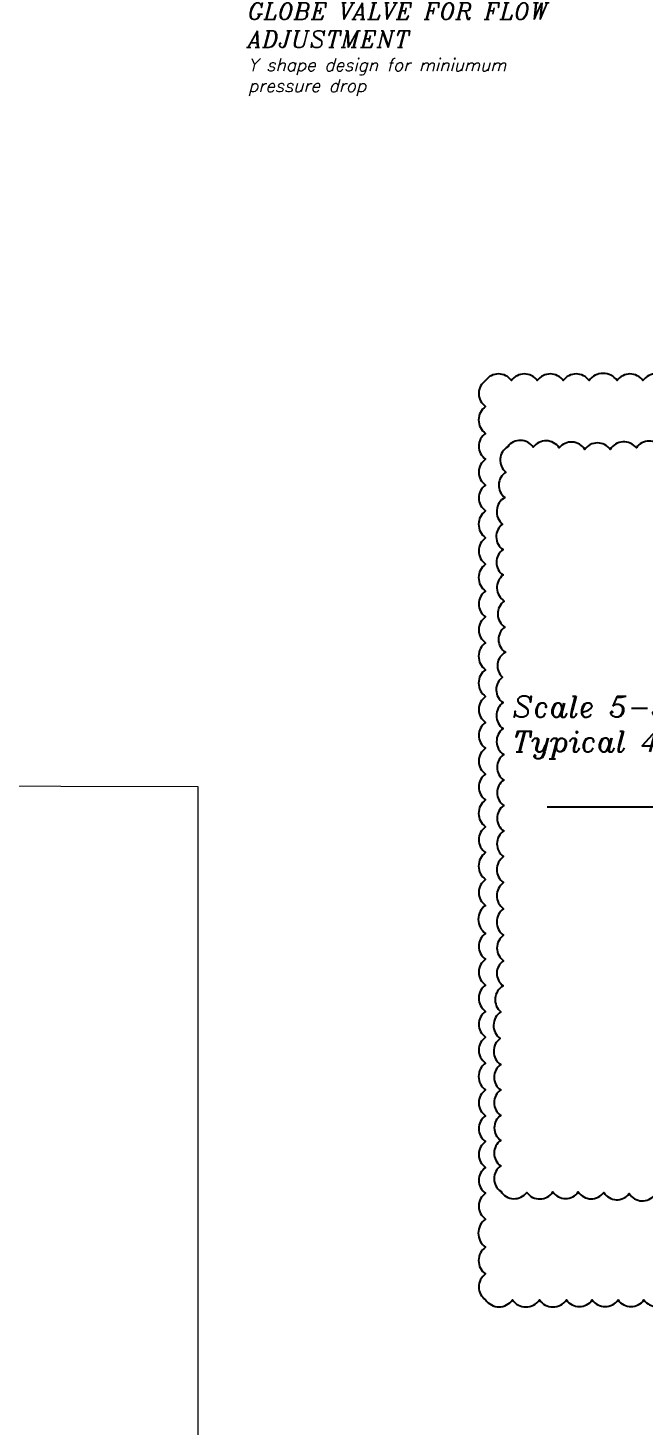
# Model space of a CAD drawing. Header units: millimetres. Extents: x 2838 to 4336, y 1534 to 2077.
# Drawn here: x 2982.9 to 3056.7, y 1683.5 to 1851.1 of the extents above; entities that cross this region are included whole.
import ezdxf

# ---------------------------------------------------------------- set-up
doc = ezdxf.new("R2010")
doc.units = ezdxf.units.MM
doc.header["$LTSCALE"] = 0.1
doc.layers.add('DESSIN', color=3, linetype='Continuous', lineweight=0)
doc.layers.add('TEXTE', color=2, linetype='Continuous')
doc.layers.add('WATER', color=3, linetype='Continuous')
doc.styles.add('ITALIC', font='italic.shx', dxfattribs={"height": 1.8})
doc.styles.get("Standard").update_dxf_attribs({"font": 'isocp.shx'})
doc.dimstyles.new('ISO-25', dxfattribs={"dimtxt": 2.5, "dimasz": 2.5, "dimexe": 1.25, "dimexo": 0.625, "dimtad": 1, "dimtxsty": 'Standard', "dimcen": 2.5, "dimadec": 0, "dimazin": 0, "dimtfac": 1, "dimtmove": 0, "dimatfit": 3, "dimfxl": 1, "dimarcsym": 0})

msp = doc.modelspace()

# ---------------------------------------------------------------- linework, layer by layer
at = {"layer": 'DESSIN'}
msp.add_lwpolyline([(2839.26, 1760.56), (3003.25, 1760.16), (3003.25, 1636.26), (2839.29, 1637.17)], close=True, dxfattribs=at)
at = {"layer": 'WATER'}
for points in [[(3059.81, 1808.82, 0.520567), (3056.58, 1808.82, 0.520567), (3053.48, 1808.82, 0.520567), (3050.13, 1808.82, 0.520567), (3047.03, 1808.82, 0.520567), (3043.93, 1808.82, 0.520567), (3040.83, 1808.82, 0.520567), (3037.73, 1808.82, 0.520567), (3037.73, 1805.72, 0.520567), (3037.73, 1802.5, 0.520567), (3037.73, 1799.4, 0.520567), (3037.73, 1796.3, 0.520567), (3037.73, 1793.21, 0.520567), (3037.73, 1789.98, 0.520567), (3037.73, 1786.82, 0.520567), (3037.73, 1783.59, 0.520567), (3037.73, 1780.5, 0.520567), (3037.73, 1777.4, 0.520567), (3037.73, 1774.17, 0.520567), (3037.73, 1770.95, 0.520567), (3037.73, 1767.85, 0.520567), (3037.73, 1764.75, 0.520567), (3037.73, 1761.66, 0.520567), (3037.73, 1758.56, 0.520567), (3037.73, 1755.33, 0.520567), (3037.73, 1752.24, 0.520567), (3037.73, 1749.01, 0.520567), (3037.73, 1745.92, 0.520567), (3037.73, 1742.56, 0.520567), (3037.73, 1739.46, 0.520567), (3037.73, 1736.37, 0.520567), (3037.73, 1733.21, 0.520567), (3037.73, 1730.12, 0.520567), (3037.73, 1727.02, 0.520567), (3037.73, 1723.79, 0.520567), (3037.73, 1720.7, 0.520567), (3037.73, 1717.6, 0.520567), (3037.73, 1714.5, 0.520567), (3037.73, 1711.41, 0.520567), (3037.73, 1708.31, 0.520567), (3037.73, 1704.95, 0.520567), (3037.73, 1701.73, 0.520567), (3037.73, 1698.63, 0.520567), (3040.95, 1698.63, 0.520567), (3044.18, 1698.63, 0.520567), (3047.41, 1698.63, 0.520567), (3050.51, 1698.63, 0.520567), (3053.6, 1698.63, 0.520567), (3056.7, 1698.63, 0.520567), (3059.83, 1698.63, 0.520567)], [(3058.84, 1800.77, 0.520567), (3055.79, 1800.77, 0.520567), (3052.66, 1800.56, 0.520567), (3049.61, 1800.56, 0.520567), (3046.55, 1800.76, 0.520567), (3043.43, 1800.83, 0.520567), (3040.38, 1800.9, 0.520567), (3040.17, 1797.85, 0.520567), (3040.03, 1794.8, 0.520567), (3039.76, 1791.62, 0.520567), (3039.83, 1788.57, 0.520567), (3039.83, 1785.52, 0.520567), (3039.97, 1782.4, 0.520567), (3040.03, 1779.28, 0.520567), (3040.1, 1776.26, 0.520567), (3039.76, 1773.27, 0.520567), (3039.83, 1770.22, 0.520567), (3039.83, 1767.11, 0.520567), (3039.9, 1763.99, 0.520567), (3039.9, 1760.94, 0.520567), (3039.9, 1757.89, 0.520567), (3039.9, 1754.84, 0.520567), (3039.89, 1751.76, 0.520567), (3039.89, 1748.64, 0.520567), (3039.89, 1745.52, 0.520567), (3039.89, 1742.33, 0.520567), (3039.89, 1739.28, 0.520567), (3039.83, 1736.27, 0.520567), (3039.55, 1733.15, 0.520567), (3039.48, 1729.96, 0.520567), (3039.55, 1726.84, 0.520567), (3039.55, 1723.79, 0.520567), (3039.55, 1720.74, 0.520567), (3039.55, 1717.74, 0.520567), (3039.55, 1714.69, 0.520567), (3039.55, 1711.64, 0.520567), (3042.67, 1711.5, 0.520567), (3045.79, 1711.57, 0.520567), (3048.84, 1711.57, 0.520567), (3051.89, 1711.5, 0.520567), (3054.94, 1711.36, 0.520567), (3058, 1711.22, 0.520567)]]:
    msp.add_lwpolyline(points, format="xyb", dxfattribs=at)

# ---------------------------------------------------------------- texts
at = {"layer": 'TEXTE', "char_height": 2.5, "attachment_point": 1, "style": 'ITALIC'}
for s, insert, width in [('{\\H0.8x;GLOBE VALVE FOR FLOW ADJUSTMENT\\P\\H0.75x;Y shape design for miniumum pressure drop}', (3009.28, 1854.09), 39.9463), ('Scale 5-50 Nl/min\\PTypical 40 Nl/min', (3040.96, 1770.98), 47.5324)]:
    msp.add_mtext(s, dxfattribs=dict(at, insert=insert, width=width))

# ---------------------------------------------------------------- leaders
at = {"layer": 'TEXTE'}
msp.add_leader([(3095.4, 1770.84), (3072.42, 1757.73), (3045.11, 1757.68)], dimstyle='ISO-25', override={"dimgap": 0.625, "dimtad": 0}, dxfattribs=at)

doc.saveas('drawing.dxf')
